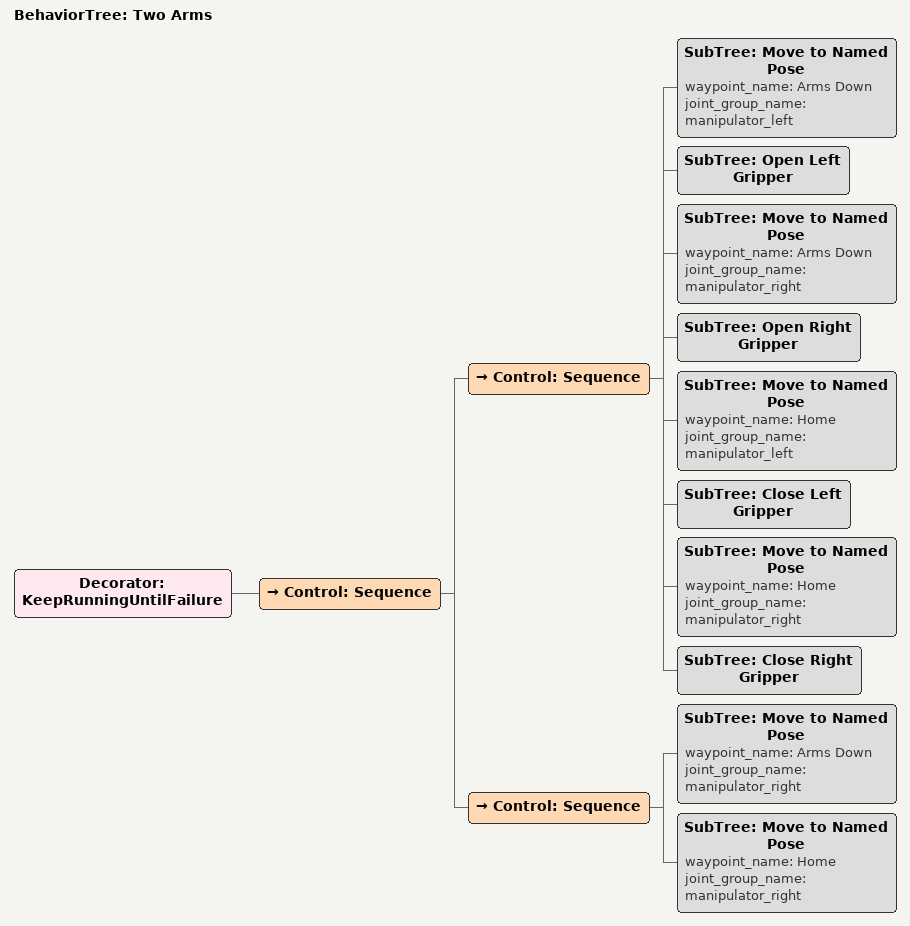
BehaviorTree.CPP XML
<?xml version='1.0' encoding='UTF-8'?>
<root BTCPP_format="4" main_tree_to_execute="Two Arms">
  <BehaviorTree ID="Two Arms" _description="Move Two Arms" _hardcoded="false">
    <Decorator ID="KeepRunningUntilFailure">
      <Control ID="Sequence">
        <Control ID="Sequence">
          <!--Move left arm down-->
          <SubTree ID="Move to Named Pose" waypoint_name="Arms Down" joint_group_name="manipulator_left"/>
          <SubTree ID="Open Left Gripper"/>
          <!--Move right arm down-->
          <SubTree ID="Move to Named Pose" waypoint_name="Arms Down" joint_group_name="manipulator_right"/>
          <SubTree ID="Open Right Gripper"/>
          <!--Move left arm home-->
          <SubTree ID="Move to Named Pose" waypoint_name="Home" joint_group_name="manipulator_left"/>
          <SubTree ID="Close Left Gripper"/>
          <!--Move right arm home-->
          <SubTree ID="Move to Named Pose" waypoint_name="Home" joint_group_name="manipulator_right"/>
          <SubTree ID="Close Right Gripper"/>
        </Control>
        <Control ID="Sequence">
          <!--Move both arms down-->
          <SubTree ID="Move to Named Pose" waypoint_name="Arms Down" joint_group_name="manipulator_right"/>
          <!--Move both arms home-->
          <SubTree ID="Move to Named Pose" waypoint_name="Home" joint_group_name="manipulator_right"/>
        </Control>
      </Control>
    </Decorator>
  </BehaviorTree>
</root>
